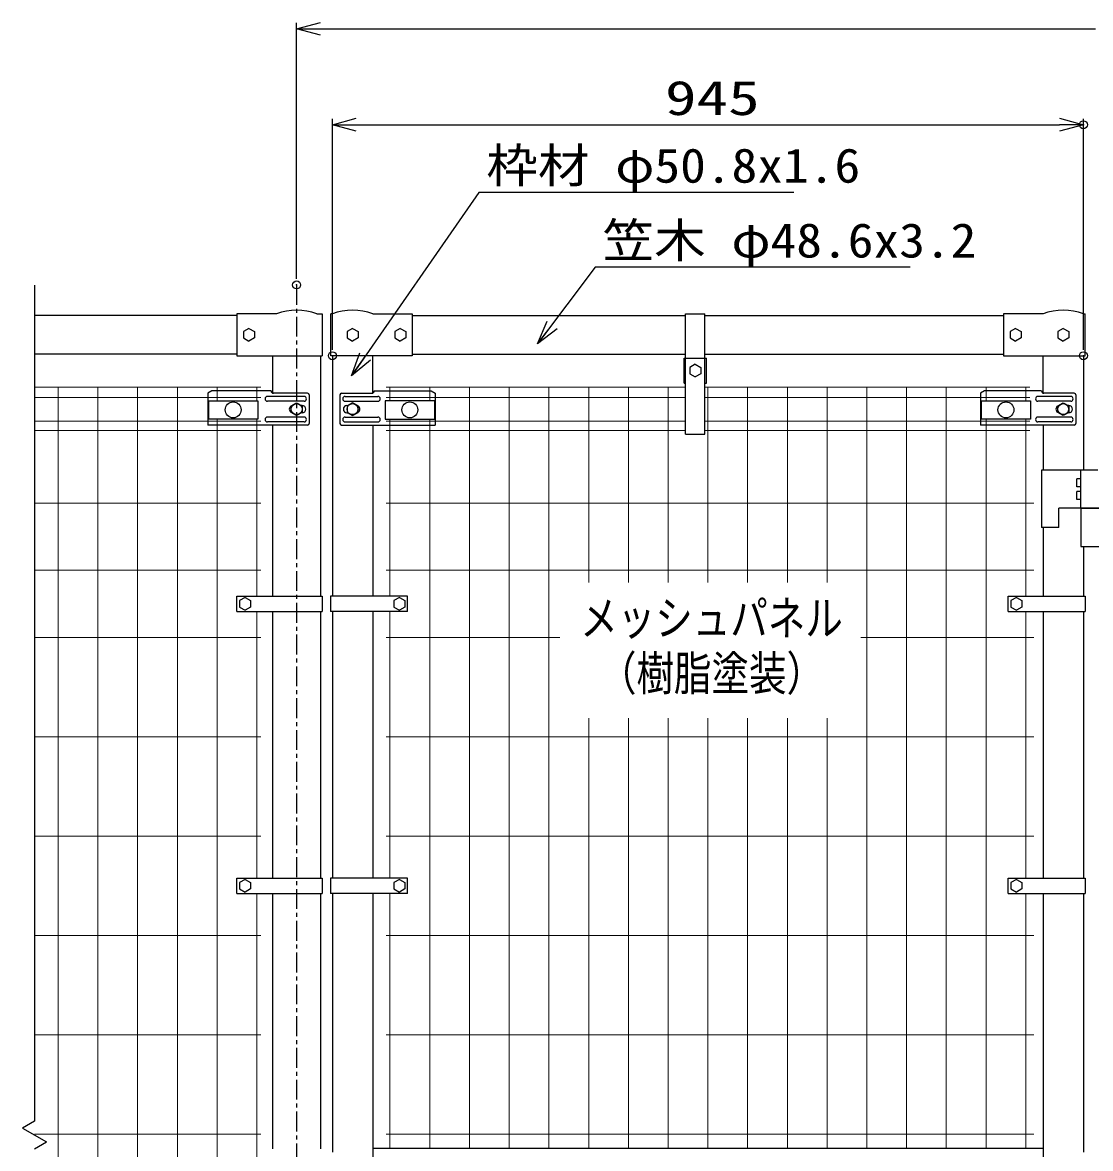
# Model space of a CAD drawing. Units: millimetres, scale not verified. Extents: x -4455 to 4455, y -3150 to 3150.
# Drawn here: x -3104 to -1760, y 198 to 1614 of the extents above; entities that cross this region are included whole.
import ezdxf
from ezdxf.enums import TextEntityAlignment as Align

# ---------------------------------------------------------------- set-up
doc = ezdxf.new("R2010")
doc.units = ezdxf.units.MM
doc.header["$LTSCALE"] = 20
doc.header["$PDMODE"] = 32
doc.header["$PDSIZE"] = 10
doc.linetypes.add('USER1', pattern=[2, 1.25, -0.25, 0.25, -0.25])
for name, color, linetype, lineweight in [('0-0_1', 7, 'Continuous', 25), ('0-1_EXTCNT-LMEC0', 1, 'Continuous', 25), ('0-2_0', 7, 'Continuous', 25), ('0-8_2', 7, 'Continuous', 25), ('0-9_D-STR2', 7, 'Continuous', 13)]:
    doc.layers.add(name, color=color, linetype=linetype, lineweight=lineweight)
doc.layers.add('0-3_DEFPOINTS', color=7, linetype='Continuous')
doc.styles.add('ＭＳ ゴシック', font='')
doc.styles.get('ＭＳ ゴシック').set_extended_font_data('MS Gothic')

# ---------------------------------------------------------------- blocks, each defined once
blk = doc.blocks.new('_Open30')
at = {"layer": '0-2_0', "color": 1}
blk.add_line((0, 0), (-20, 0), dxfattribs=at)
blk.add_lwpolyline([(-20, 5.36), (0, 0), (-20, -5.36)], dxfattribs=at)

msp = doc.modelspace()

# ---------------------------------------------------------------- linework, layer by layer
at = {"layer": '0-0_1', "color": 3, "linetype": 'USER1'}
msp.add_line((-2758.85, 1283.99), (-2758.85, -1154.48), dxfattribs=at)
at = {"layer": '0-0_1'}
for p, q in [((-2784.25, 1247.52), (-2833.85, 1247.52)), ((-2833.85, 1247.52), (-2833.85, 1194.92)), ((-2713.85, 1247.52), (-2715.85, 1247.52)), ((-2715.85, 1194.92), (-2715.85, 1247.52)), ((-2663.05, 1247.52), (-2613.45, 1247.52)), ((-2613.45, 1247.52), (-2613.45, 1194.92)), ((-2269.37, 1247.52), (-2245.12, 1247.52)), ((-2269.37, 1191.92), (-2269.37, 1247.52)), ((-2245.12, 1191.92), (-2245.12, 1247.52)), ((-1819.65, 1247.52), (-1869.25, 1247.52)), ((-1869.25, 1247.52), (-1869.25, 1194.92)), ((-1768.85, 1247.52), (-1766.85, 1247.52)), ((-1766.85, 1194.92), (-1766.85, 1247.52)), ((-2833.85, 1245.52), (-3088.7, 1245.52)), ((-2613.45, 1245.52), (-2269.37, 1245.52)), ((-2245.12, 1245.52), (-1869.25, 1245.52)), ((-2818.85, 1229.22), (-2825.77, 1225.22)), ((-2825.77, 1225.22), (-2825.77, 1217.22)), ((-2818.85, 1229.22), (-2811.92, 1225.22)), ((-2811.92, 1225.22), (-2811.92, 1217.22)), ((-2688.45, 1229.22), (-2695.37, 1225.22)), ((-2695.37, 1225.22), (-2695.37, 1217.22)), ((-2688.45, 1229.22), (-2681.52, 1225.22)), ((-2681.52, 1225.22), (-2681.52, 1217.22)), ((-2628.45, 1229.22), (-2635.37, 1225.22)), ((-2635.37, 1225.22), (-2635.37, 1217.22)), ((-2628.45, 1229.22), (-2621.52, 1225.22)), ((-1854.25, 1229.22), (-1861.17, 1225.22)), ((-1861.17, 1225.22), (-1861.17, 1217.22)), ((-1854.25, 1229.22), (-1847.32, 1225.22)), ((-1847.32, 1225.22), (-1847.32, 1217.22)), ((-1794.25, 1229.22), (-1801.17, 1225.22)), ((-1801.17, 1225.22), (-1801.17, 1217.22)), ((-1794.25, 1229.22), (-1787.32, 1225.22)), ((-1787.32, 1225.22), (-1787.32, 1217.22)), ((-2825.77, 1217.22), (-2818.85, 1213.22)), ((-2811.92, 1217.22), (-2818.85, 1213.22)), ((-2695.37, 1217.22), (-2688.45, 1213.22)), ((-2681.52, 1217.22), (-2688.45, 1213.22)), ((-2635.37, 1217.22), (-2628.45, 1213.22)), ((-1861.17, 1217.22), (-1854.25, 1213.22)), ((-1847.32, 1217.22), (-1854.25, 1213.22)), ((-1801.17, 1217.22), (-1794.25, 1213.22)), ((-1787.32, 1217.22), (-1794.25, 1213.22)), ((-2833.85, 1196.92), (-3088.7, 1196.92)), ((-2833.85, 1194.92), (-2726.6, 1194.92)), ((-2789.1, 1194.92), (-2789.1, 1147.89)), ((-2728.6, 1194.92), (-2728.6, 892.27)), ((-2613.45, 1194.92), (-2715.85, 1194.92)), ((-2713.85, 1194.92), (-2713.85, 892.26)), ((-2663.05, 1147.89), (-2663.05, 1194.92)), ((-2613.45, 1196.92), (-2269.37, 1196.92)), ((-2271.37, 1160.52), (-2271.37, 1191.92)), ((-2271.37, 1191.92), (-2243.12, 1191.92)), ((-2269.37, 1096.31), (-2269.37, 1191.92)), ((-2245.12, 1196.92), (-1869.25, 1196.92)), ((-2245.12, 1096.31), (-2245.12, 1191.92)), ((-1869.25, 1194.92), (-1766.85, 1194.92)), ((-1819.65, 1147.89), (-1819.65, 1194.92)), ((-1768.85, 1194.92), (-1768.85, 1050.92)), ((-2257.25, 1184.22), (-2264.17, 1180.22)), ((-2264.17, 1180.22), (-2264.17, 1172.22)), ((-2257.25, 1184.22), (-2250.32, 1180.22)), ((-2250.32, 1180.22), (-2250.32, 1172.22)), ((-2264.17, 1172.22), (-2257.25, 1168.22)), ((-2250.32, 1172.22), (-2257.25, 1168.22)), ((-2865.59, 1150.68), (-2870.59, 1147.68)), ((-2870.59, 1147.68), (-2870.59, 1140.93)), ((-2791.01, 1150.68), (-2865.59, 1150.68)), ((-2745.05, 1147.68), (-2788.01, 1147.68)), ((-2702.24, 1147.68), (-2664.13, 1147.68)), ((-2661.13, 1150.68), (-2589.45, 1150.68)), ((-2589.45, 1150.68), (-2584.45, 1147.68)), ((-2584.45, 1147.68), (-2584.45, 1140.93)), ((-2271.37, 1160.52), (-2269.37, 1160.52)), ((-1893.24, 1150.68), (-1898.24, 1147.68)), ((-1898.24, 1147.68), (-1898.24, 1140.93)), ((-1821.56, 1150.68), (-1893.24, 1150.68)), ((-1780.45, 1147.68), (-1818.56, 1147.68)), ((-2870.59, 1140.93), (-2870.59, 1107.68)), ((-2749.41, 1143.68), (-2795.59, 1143.68)), ((-2749.41, 1137.68), (-2795.59, 1137.68)), ((-2743.05, 1145.68), (-2743.05, 1109.68)), ((-2704.24, 1145.68), (-2704.24, 1109.68)), ((-2697.88, 1143.68), (-2656.55, 1143.68)), ((-2697.88, 1137.68), (-2656.55, 1137.68)), ((-2584.45, 1140.93), (-2584.45, 1107.68)), ((-1898.24, 1140.93), (-1898.24, 1107.68)), ((-1784.81, 1143.68), (-1826.14, 1143.68)), ((-1784.81, 1137.68), (-1826.14, 1137.68)), ((-1778.45, 1145.68), (-1778.45, 1109.68)), ((-2751.76, 1132.18), (-2752.78, 1132.18)), ((-2751.76, 1123.18), (-2752.78, 1123.18)), ((-2695.54, 1132.18), (-2694.51, 1132.18)), ((-2695.54, 1123.18), (-2694.51, 1123.18)), ((-1787.16, 1132.18), (-1788.18, 1132.18)), ((-1787.16, 1123.18), (-1788.18, 1123.18)), ((-2745.05, 1107.68), (-2870.59, 1107.68)), ((-2749.41, 1117.68), (-2795.59, 1117.68)), ((-2749.41, 1111.68), (-2795.59, 1111.68)), ((-2789.1, 1107.68), (-2789.1, 892.27)), ((-2702.24, 1107.68), (-2584.45, 1107.68)), ((-2697.88, 1117.68), (-2656.55, 1117.68)), ((-2697.88, 1111.68), (-2656.55, 1111.68)), ((-2663.05, 1107.33), (-2663.05, 892.26)), ((-1780.45, 1107.68), (-1898.24, 1107.68)), ((-1784.81, 1117.68), (-1826.14, 1117.68)), ((-1784.81, 1111.68), (-1826.14, 1111.68)), ((-1819.65, 1107.68), (-1819.65, 1050.92)), ((-2269.37, 1096.31), (-2245.12, 1096.31)), ((-1821.65, 1050.92), (-1821.65, 978.92)), ((-1750.75, 1050.92), (-1821.65, 1050.92)), ((-1772.2, 1002.92), (-1772.2, 1050.92)), ((-1777.2, 1029.92), (-1777.2, 1039.92)), ((-1772.2, 1039.92), (-1777.2, 1039.92)), ((-1772.2, 1029.92), (-1777.2, 1029.92)), ((-1772.2, 1023.92), (-1777.2, 1023.92)), ((-1800, 978.92), (-1800, 1002.92)), ((-1745.9, 1002.92), (-1800, 1002.92)), ((-1772.2, 1002.92), (-1718.1, 1002.92)), ((-1772.2, 1002.92), (-1772.2, 954.92)), ((-1800, 978.92), (-1821.65, 978.92)), ((-1819.65, 978.92), (-1819.65, 892.26)), ((-1772.2, 954.92), (-1691.6, 954.92)), ((-1768.85, 954.92), (-1768.85, 892.26)), ((-2833.85, 873.27), (-2833.85, 892.27)), ((-2823.7, 890.77), (-2830.62, 886.77)), ((-2830.62, 886.77), (-2830.62, 878.77)), ((-2830.62, 878.77), (-2823.7, 874.77)), ((-2823.7, 890.77), (-2816.77, 886.77)), ((-2816.77, 878.77), (-2823.7, 874.77)), ((-2816.77, 886.77), (-2816.77, 878.77)), ((-2619.35, 892.26), (-2716.03, 892.26)), ((-2716.03, 892.26), (-2716.03, 873.28)), ((-2629.5, 890.77), (-2636.42, 886.77)), ((-2636.42, 886.77), (-2636.42, 878.77)), ((-2636.42, 878.77), (-2629.5, 874.77)), ((-2629.5, 890.77), (-2622.57, 886.77)), ((-2622.57, 878.77), (-2629.5, 874.77)), ((-2622.57, 886.77), (-2622.57, 878.77)), ((-2619.35, 873.27), (-2619.35, 892.27)), ((-1863.35, 873.27), (-1863.35, 892.27)), ((-1863.35, 892.26), (-1766.66, 892.26)), ((-1853.2, 890.77), (-1860.12, 886.77)), ((-1860.12, 886.77), (-1860.12, 878.77)), ((-1860.12, 878.77), (-1853.2, 874.77)), ((-1853.2, 890.77), (-1846.27, 886.77)), ((-1846.27, 878.77), (-1853.2, 874.77)), ((-1846.27, 886.77), (-1846.27, 878.77)), ((-1766.66, 892.26), (-1766.66, 873.28)), ((-2833.85, 873.27), (-2726.6, 873.27)), ((-2789.1, 873.27), (-2789.1, 537.52)), ((-2728.6, 873.27), (-2728.6, 537.52)), ((-2619.35, 873.28), (-2716.03, 873.28)), ((-2713.85, 873.28), (-2713.85, 537.51)), ((-2663.05, 873.28), (-2663.05, 537.51)), ((-1863.35, 873.28), (-1766.66, 873.28)), ((-1819.65, 873.28), (-1819.65, 537.51)), ((-1768.85, 873.28), (-1768.85, 537.51)), ((-2833.85, 537.52), (-2726.6, 537.52)), ((-2833.85, 518.52), (-2833.85, 537.52)), ((-2823.7, 536.02), (-2830.62, 532.02)), ((-2830.62, 532.02), (-2830.62, 524.02)), ((-2823.7, 536.02), (-2816.77, 532.02)), ((-2816.77, 532.02), (-2816.77, 524.02)), ((-2726.6, 537.52), (-2726.6, 518.52)), ((-2629.5, 536.02), (-2636.42, 532.02)), ((-2636.42, 532.02), (-2636.42, 524.02)), ((-2629.5, 536.02), (-2622.57, 532.02)), ((-2622.57, 532.02), (-2622.57, 524.02)), ((-2619.35, 518.52), (-2619.35, 537.52)), ((-1863.35, 518.52), (-1863.35, 537.52)), ((-1863.35, 537.51), (-1766.66, 537.51)), ((-1853.2, 536.02), (-1860.12, 532.02)), ((-1860.12, 532.02), (-1860.12, 524.02)), ((-1853.2, 536.02), (-1846.27, 532.02)), ((-1846.27, 532.02), (-1846.27, 524.02)), ((-1766.66, 537.51), (-1766.66, 518.53)), ((-2833.85, 518.52), (-2726.6, 518.52)), ((-2830.62, 524.02), (-2823.7, 520.02)), ((-2816.77, 524.02), (-2823.7, 520.02)), ((-2789.1, 518.52), (-2789.1, 197.02)), ((-2728.6, 518.52), (-2728.6, 197.02)), ((-2619.35, 518.53), (-2716.03, 518.53)), ((-2713.85, 518.53), (-2713.85, 193.02)), ((-2663.05, 518.53), (-2663.05, 177.02)), ((-2636.42, 524.02), (-2629.5, 520.02)), ((-2622.57, 524.02), (-2629.5, 520.02)), ((-1863.35, 518.53), (-1766.66, 518.53)), ((-1860.12, 524.02), (-1853.2, 520.02)), ((-1846.27, 524.02), (-1853.2, 520.02)), ((-1819.65, 518.53), (-1819.65, -177.5)), ((-1768.85, 518.53), (-1768.85, 193.02)), ((-2663.05, 198.02), (-1819.65, 198.02))]:
    msp.add_line(p, q, dxfattribs=at)
for points in [[(-2733.45, 1247.52), (-2726.6, 1247.52), (-2726.6, 1194.92)], [(-2621.52, 1225.22), (-2621.52, 1217.22), (-2628.45, 1213.22)], [(-2245.12, 1160.52), (-2243.12, 1160.52), (-2243.12, 1191.92)], [(-1772.2, 1013.92), (-1777.2, 1013.92), (-1777.2, 1023.92)], [(-2833.85, 892.27), (-2726.6, 892.27), (-2726.6, 873.27)], [(-2619.35, 537.51), (-2716.03, 537.51), (-2716.03, 518.53)]]:
    msp.add_lwpolyline(points, dxfattribs=at)
for centre, radius, start, end in [((-2758.85, 1181.23), 70.98, 69.03345, 110.9667), ((-2688.45, 1181.23), 70.98, 69.03345, 110.96669), ((-1794.25, 1181.23), 70.98, 69.03345, 110.9667), ((-2788.01, 1150.68), 3, 180, 270), ((-2745.05, 1145.68), 2, 0, 90), ((-2702.24, 1145.68), 2, 90, 180), ((-2664.13, 1150.68), 3, 270, 0), ((-1818.56, 1150.68), 3, 180, 270), ((-1780.45, 1145.68), 2, 0, 90), ((-2795.59, 1140.68), 3, 90, 270), ((-2749.41, 1140.68), 3, 270, 90), ((-2697.88, 1140.68), 3, 90, 270), ((-2656.55, 1140.68), 3, 270, 90), ((-1826.14, 1140.68), 3, 90, 270), ((-1784.81, 1140.68), 3, 270, 90), ((-2763.52, 1127.68), 4.5, 119.9985, 240.00009), ((-2751.76, 1127.68), 4.5, 270, 90), ((-2695.54, 1127.68), 4.5, 90, 270), ((-2683.77, 1127.68), 4.5, 299.99991, 60.0015), ((-1798.92, 1127.68), 4.5, 119.9985, 240.00009), ((-1787.16, 1127.68), 4.5, 270, 90), ((-2795.59, 1114.68), 3, 90, 270), ((-2749.41, 1114.68), 3, 270, 90), ((-2745.05, 1109.68), 2, 270, 0), ((-2702.24, 1109.68), 2, 180, 270), ((-2697.88, 1114.68), 3, 90, 270), ((-2656.55, 1114.68), 3, 270, 90), ((-1826.14, 1114.68), 3, 90, 270), ((-1784.81, 1114.68), 3, 270, 90), ((-1780.45, 1109.68), 2, 270, 0)]:
    msp.add_arc(centre, radius, start, end, dxfattribs=at)
at = {"layer": '0-1_EXTCNT-LMEC0'}
for p, q in [((-2758.85, 1291.49), (-2758.85, 1613.56)), ((-2728.85, 1606.06), (-1753.85, 1606.06)), ((-2713.85, 1202.42), (-2713.85, 1493.02)), ((-1768.85, 1202.42), (-1768.85, 1493.02)), ((-2683.85, 1485.52), (-1798.85, 1485.52))]:
    msp.add_line(p, q, dxfattribs=at)
at = {"layer": '0-1_EXTCNT-LMEC0', "color": 4}
for p in [(-3103.7, 223.05), (-3088.7, 197.07)]:
    msp.add_line(p, (-3073.7, 205.73), dxfattribs=at)
msp.add_lwpolyline([(-3088.7, 1283.69), (-3088.7, 231.71), (-3103.7, 223.05)], dxfattribs=at)
at = {"layer": '0-2_0'}
for p, q in [((-2869.7, 1138.27), (-2807.7, 1138.27)), ((-2869.7, 1138.27), (-2869.7, 1115.27)), ((-2807.7, 1138.27), (-2807.7, 1115.27)), ((-2647.35, 1138.27), (-2647.35, 1115.27)), ((-2585.35, 1138.27), (-2647.35, 1138.27)), ((-2585.35, 1138.27), (-2585.35, 1115.27)), ((-1897.35, 1138.27), (-1835.35, 1138.27)), ((-1897.35, 1138.27), (-1897.35, 1115.27)), ((-1835.35, 1138.27), (-1835.35, 1115.27)), ((-2807.7, 1115.27), (-2869.7, 1115.27)), ((-2647.35, 1115.27), (-2585.35, 1115.27)), ((-1835.35, 1115.27), (-1897.35, 1115.27))]:
    msp.add_line(p, q, dxfattribs=at)
for points in [[(-2133.23, 1400.44), (-2529.57, 1400.44), (-2688.65, 1171.18)], [(-1987.05, 1306.27), (-2383.39, 1306.27), (-2454.53, 1211.49)]]:
    msp.add_lwpolyline(points, dxfattribs=at)
for centre in [(-2838.7, 1126.77), (-2616.35, 1126.77), (-1866.35, 1126.77)]:
    msp.add_circle(centre, 10.01, dxfattribs=at)
at = {"layer": '0-3_DEFPOINTS'}
for p in [(-1768.85, 1485.52), (-2758.85, 1283.99), (-2713.85, 1194.92), (-1768.85, 1194.92)]:
    msp.add_point(p, dxfattribs=at)
at = {"layer": '0-8_2'}
for p, q in [((-1801.17, 1131.68), (-1794.25, 1135.68)), ((-1794.25, 1135.68), (-1787.32, 1131.68)), ((-2765.77, 1123.68), (-2765.77, 1131.68)), ((-2758.85, 1119.68), (-2765.77, 1123.68)), ((-2751.92, 1123.68), (-2758.85, 1119.68)), ((-2751.92, 1131.68), (-2751.92, 1123.68)), ((-2695.37, 1131.68), (-2695.37, 1123.68)), ((-2695.37, 1123.68), (-2688.45, 1119.68)), ((-2688.45, 1119.68), (-2681.52, 1123.68)), ((-2681.52, 1123.68), (-2681.52, 1131.68))]:
    msp.add_line(p, q, dxfattribs=at)
for points in [[(-2765.77, 1131.68), (-2758.85, 1135.68), (-2751.92, 1131.68)], [(-2681.52, 1131.68), (-2688.45, 1135.68), (-2695.37, 1131.68)], [(-1794.25, 1119.68), (-1801.17, 1123.68), (-1801.17, 1131.68)], [(-1787.32, 1131.68), (-1787.32, 1123.68), (-1794.25, 1119.68)]]:
    msp.add_lwpolyline(points, dxfattribs=at)
for centre in [(-2758.85, 1127.68), (-2688.45, 1127.68), (-1794.25, 1127.68)]:
    msp.add_circle(centre, 6.93, dxfattribs=at)
at = {"layer": '0-9_D-STR2'}
for p, q in [((-3088.7, 1155.52), (-2803.85, 1155.52)), ((-3058.85, -814.48), (-3058.85, 1155.52)), ((-3008.85, -814.48), (-3008.85, 1155.52)), ((-2958.85, -814.48), (-2958.85, 1155.52)), ((-2908.85, -814.48), (-2908.85, 1155.52)), ((-2858.85, 1138.27), (-2858.85, 1155.52)), ((-2808.85, 1138.27), (-2808.85, 1155.52)), ((-2269.37, 1155.52), (-2646.35, 1155.52)), ((-2641.35, 1138.27), (-2641.35, 1155.52)), ((-2591.35, 1138.27), (-2591.35, 1155.52)), ((-2541.35, 1155.52), (-2541.35, 198.02)), ((-2491.35, 1155.52), (-2491.35, 198.02)), ((-2441.35, 1155.52), (-2441.35, 198.02)), ((-2391.35, 1155.52), (-2391.35, 909.43)), ((-2341.35, 1155.52), (-2341.35, 909.43)), ((-2291.35, 1155.52), (-2291.35, 909.43)), ((-1836.35, 1155.52), (-2245.12, 1155.52)), ((-2241.35, 1155.52), (-2241.35, 909.43)), ((-2191.35, 1155.52), (-2191.35, 909.43)), ((-2141.35, 1155.52), (-2141.35, 909.43)), ((-2091.35, 1155.52), (-2091.35, 909.43)), ((-2041.35, 1155.52), (-2041.35, 198.02)), ((-1991.35, 1155.52), (-1991.35, 198.02)), ((-1941.35, 1155.52), (-1941.35, 198.02)), ((-1891.35, 1138.27), (-1891.35, 1155.52)), ((-1841.35, 1138.27), (-1841.35, 1155.52)), ((-3088.7, 1142.42), (-2803.85, 1142.42)), ((-2269.37, 1142.42), (-2646.35, 1142.42)), ((-1836.35, 1142.42), (-2245.12, 1142.42)), ((-3088.7, 1112.62), (-2803.85, 1112.62)), ((-2858.85, -775.15), (-2858.85, 1115.27)), ((-2808.85, 892.27), (-2808.85, 1115.27)), ((-2269.37, 1112.62), (-2646.35, 1112.62)), ((-2641.35, 1115.27), (-2641.35, 892.26)), ((-2591.35, 1115.27), (-2591.35, 198.02)), ((-1836.35, 1112.62), (-2245.12, 1112.62)), ((-1891.35, 1115.27), (-1891.35, 198.02)), ((-1841.35, 1115.27), (-1841.35, 892.26)), ((-3088.7, 1100.76), (-2803.85, 1100.76)), ((-2269.37, 1100.76), (-2646.35, 1100.76)), ((-1836.35, 1100.76), (-2245.12, 1100.76)), ((-3088.7, 1009.52), (-2803.85, 1009.52)), ((-1831.35, 1009.52), (-2646.35, 1009.52)), ((-3088.7, 925.02), (-2803.85, 925.02)), ((-1831.35, 925.02), (-2646.35, 925.02)), ((-2808.85, 537.52), (-2808.85, 873.27)), ((-2641.35, 873.28), (-2641.35, 537.51)), ((-1841.35, 873.28), (-1841.35, 537.51)), ((-3088.7, 840.52), (-2803.85, 840.52)), ((-2427.71, 840.52), (-2646.35, 840.52)), ((-1831.35, 840.52), (-2048.96, 840.52)), ((-2391.35, 198.02), (-2391.35, 738.94)), ((-2341.35, 198.02), (-2341.35, 738.94)), ((-2291.35, 198.02), (-2291.35, 738.94)), ((-2241.35, 198.02), (-2241.35, 738.94)), ((-2191.35, 198.02), (-2191.35, 738.94)), ((-2141.35, 198.02), (-2141.35, 738.94)), ((-2091.35, 198.02), (-2091.35, 738.94)), ((-3088.7, 715.52), (-2803.85, 715.52)), ((-1831.35, 715.52), (-2646.35, 715.52)), ((-3088.7, 590.52), (-2803.85, 590.52)), ((-1831.35, 590.52), (-2646.35, 590.52)), ((-2808.85, 180.02), (-2808.85, 518.52)), ((-2641.35, 518.53), (-2641.35, 198.02)), ((-1841.35, 518.53), (-1841.35, 198.02)), ((-3088.7, 465.52), (-2803.85, 465.52)), ((-1831.35, 465.52), (-2646.35, 465.52)), ((-3088.7, 340.52), (-2803.85, 340.52)), ((-1831.35, 340.52), (-2646.35, 340.52)), ((-3088.7, 215.52), (-2803.85, 215.52)), ((-1831.35, 215.52), (-2646.35, 215.52))]:
    msp.add_line(p, q, dxfattribs=at)

# ---------------------------------------------------------------- block references
at = {"layer": '0-1_EXTCNT-LMEC0', "xscale": 1.5, "yscale": 1.5, "rotation": 180}
for p in [(-2758.85, 1606.06), (-2713.85, 1485.52)]:
    msp.add_blockref('_Open30', p, dxfattribs=at)
at = {"layer": '0-1_EXTCNT-LMEC0', "xscale": 1.5, "yscale": 1.5}
msp.add_blockref('_Open30', (-1768.85, 1485.52), dxfattribs=at)
at = {"layer": '0-2_0', "xscale": 1.5, "yscale": 1.5}
for p, rotation in [((-2455.75, 1209.9), 232.3421), ((-2689.8, 1169.54), 234.90675)]:
    msp.add_blockref('_Open30', p, dxfattribs=dict(at, rotation=rotation))

# ---------------------------------------------------------------- texts
at = {"layer": '0-1_EXTCNT-LMEC0', "color": 3, "style": 'ＭＳ ゴシック', "width": 1.35}
msp.add_text('945', height=43.26, dxfattribs=at).set_placement((-2295.35, 1484.69), align=Align.BOTTOM_LEFT)
at = {"layer": '0-2_0', "color": 3, "style": 'ＭＳ ゴシック'}
for s, width, p in [('枠材 φ50.8x1.6', 1.1, (-2520.07, 1399.61)), ('笠木 φ48.6x3.2', 1.1, (-2373.89, 1305.44)), ('メッシュパネル', 0.8, (-2401.98, 830.18)), ('（樹脂塗装）', 0.8, (-2378.39, 760.78))]:
    msp.add_text(s, height=43.26, dxfattribs=dict(at, width=width)).set_placement(p, align=Align.BOTTOM_LEFT)

doc.saveas('drawing.dxf')
